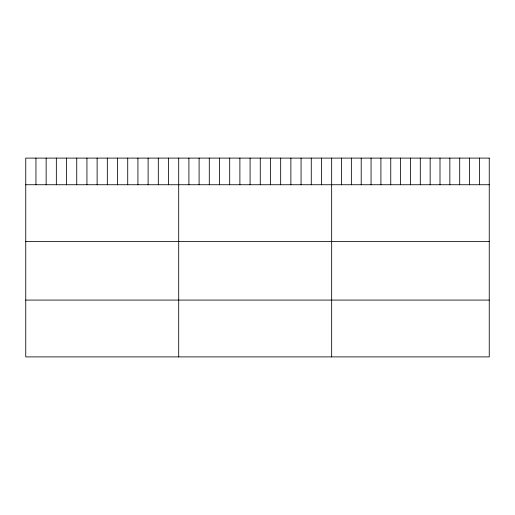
<?xml version="1.0" encoding="UTF-8"?>
<svg xmlns="http://www.w3.org/2000/svg" width="515" height="515" viewBox="0 0 515 515"><rect width="100%" height="100%" fill="white"/><g stroke="black" fill="none" stroke-linecap="round" stroke-linejoin="round"><path stroke-width="0.77" d="M25.75 184.737L489.25 184.737M25.75 241.548L489.25 241.548M25.75 300.084L489.25 300.084M479.401 158.099L479.401 184.737M469.551 158.099L469.551 184.737M459.702 158.099L459.702 184.737M449.853 158.099L449.853 184.737M440.003 158.099L440.003 184.737M430.154 158.099L430.154 184.737M420.304 158.099L420.304 184.737M410.455 158.099L410.455 184.737M400.606 158.099L400.606 184.737M390.756 158.099L390.756 184.737M380.907 158.099L380.907 184.737M371.058 158.099L371.058 184.737M361.208 158.099L361.208 184.737M351.359 158.099L351.359 184.737M341.509 158.099L341.509 184.737M331.66 158.099L331.66 356.901M321.463 158.099L321.463 184.737M311.266 158.099L311.266 184.737M301.069 158.099L301.069 184.737M290.872 158.099L290.872 184.737M280.675 158.099L280.675 184.737M270.478 158.099L270.478 184.737M260.281 158.099L260.281 184.737M250.084 158.099L250.084 184.737M239.887 158.099L239.887 184.737M229.69 158.099L229.69 184.737M219.493 158.099L219.493 184.737M209.296 158.099L209.296 184.737M199.099 158.099L199.099 184.737M188.902 158.099L188.902 184.737M178.705 158.099L178.705 356.901M168.508 158.099L168.508 184.737M158.311 158.099L158.311 184.737M148.114 158.099L148.114 184.737M137.917 158.099L137.917 184.737M127.72 158.099L127.72 184.737M117.523 158.099L117.523 184.737M107.326 158.099L107.326 184.737M97.129 158.099L97.129 184.737M86.932 158.099L86.932 184.737M76.735 158.099L76.735 184.737M66.538 158.099L66.538 184.737M56.341 158.099L56.341 184.737M46.144 158.099L46.144 184.737M35.947 158.099L35.947 184.737M489.25 158.099L25.75 158.099L25.75 356.901L489.25 356.901L489.25 158.099"/></g></svg>
